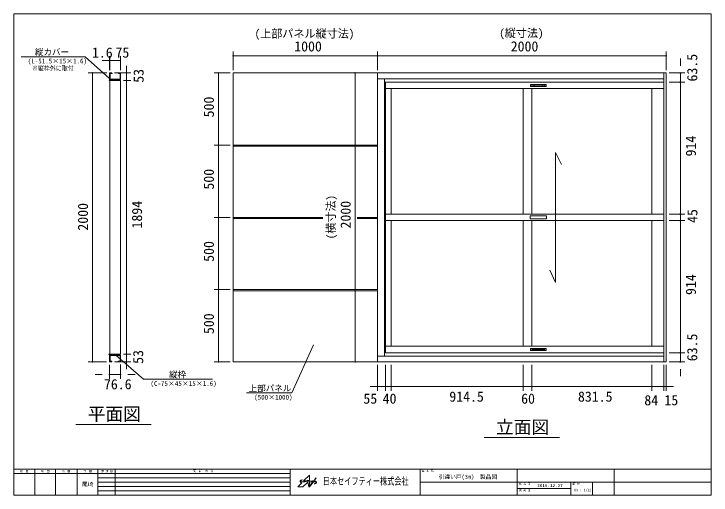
# Model space of a CAD drawing. Units: millimetres, scale not verified. Extents: x -2415 to 2415, y -1665 to 1665.
import ezdxf
from ezdxf.enums import TextEntityAlignment as Align

# ---------------------------------------------------------------- set-up
doc = ezdxf.new("R2010")
doc.units = ezdxf.units.MM
doc.header["$LTSCALE"] = 10
doc.header["$PDMODE"] = 32
doc.header["$PDSIZE"] = 5
for name, color, linetype, lineweight in [('0-0_(3m)引違い戸', 7, 'Continuous', 9), ('0-1_(3m)幅調整ﾊﾟﾈﾙ', 7, 'Continuous', 9), ('0-2_0', 7, 'Continuous', 9), ('1-1_ﾛｺﾞ', 4, 'Continuous', 5), ('1-2_図面枠', 7, 'Continuous', 9)]:
    doc.layers.add(name, color=color, linetype=linetype, lineweight=lineweight)
doc.styles.add('ＭＳ ゴシック', font='')
doc.styles.get('ＭＳ ゴシック').set_extended_font_data('MS Gothic')

msp = doc.modelspace()

# ---------------------------------------------------------------- linework, layer by layer
at = {"layer": '0-0_(3m)引違い戸'}
for p, q in [((-2415, 1665), (-2415, -1665)), ((-1752.78, 1256.78), (-1752.78, 1205.28)), ((-896.32, 1256.78), (2103.68, 1256.78)), ((-896.32, 1256.78), (-896.32, -743.22)), ((103.68, 1256.78), (103.68, 1216.78)), ((103.68, 1256.78), (103.68, -743.22)), ((2088.68, -743.22), (2088.68, 1256.78)), ((2103.68, -743.22), (2103.68, 1256.78)), ((-1751.18, 1255.18), (-1751.18, 1205.28)), ((-1751.18, 1210.18), (-1676.18, 1210.18)), ((-1735.39, 1210.18), (-1735.39, 1205.28)), ((-1733.89, 1210.18), (-1733.89, 1205.28)), ((-1681.65, 1210.18), (-1681.65, 1205.28)), ((-1680.15, 1210.18), (-1680.15, 1203.78)), ((2088.68, 1216.78), (103.68, 1216.78)), ((151.68, -703.22), (151.68, 1216.78)), ((-1756.18, 1203.78), (-1756.18, 1206.75)), ((-1751.18, 1203.78), (-1756.18, 1203.78)), ((-1735.39, 1205.28), (-1754.68, 1205.28)), ((-1681.65, 1205.28), (-1733.89, 1205.28)), ((158.68, -679.72), (158.68, 1193.28)), ((158.68, 1193.28), (2088.68, 1193.28)), ((1163.78, 1163.7), (1273.04, 1163.7)), ((1173.9, 1173.82), (1172.88, 1171.8)), ((1172.88, 1171.8), (1172.88, 1167.75)), ((1189.07, 1173.82), (1189.07, 1165.73)), ((1247.75, 1173.82), (1247.75, 1165.73)), ((1273.04, 1175.84), (1271.01, 1176.85)), ((1273.04, 1163.7), (1273.04, 1175.84)), ((158.68, 1148.28), (2088.68, 1148.28)), ((198.68, 279.28), (198.68, 1148.28)), ((1113.2, 1148.28), (1113.2, 279.28)), ((1173.2, 1148.28), (1173.2, 279.28)), ((2004.68, 279.28), (2004.68, 1148.28)), ((-896.32, 756.78), (103.68, 756.78)), ((-896.32, 748.78), (103.68, 748.78)), ((103.68, 756.78), (103.68, -251.22)), ((-896.32, 256.78), (-275.56, 256.78)), ((-896.32, 248.78), (-275.56, 248.78)), ((158.68, 279.28), (2088.68, 279.28)), ((158.68, 234.28), (2088.68, 234.28)), ((198.68, -634.72), (198.68, 234.28)), ((1113.2, 234.28), (1113.2, -634.72)), ((1173.2, 234.28), (1173.2, -634.72)), ((2004.68, -634.72), (2004.68, 234.28)), ((-896.32, -243.22), (103.68, -243.22)), ((-896.32, -251.22), (103.68, -251.22)), ((158.68, -634.72), (2088.68, -634.72)), ((1163.78, -664.3), (1273.04, -664.3)), ((1173.9, -654.18), (1172.88, -656.21)), ((1172.88, -656.21), (1172.88, -660.25)), ((1189.07, -654.18), (1189.07, -662.27)), ((1247.75, -654.18), (1247.75, -662.27)), ((1273.04, -652.16), (1271.01, -651.15)), ((1273.04, -664.3), (1273.04, -652.16)), ((-1751.18, -690.22), (-1756.68, -690.22)), ((-1756.68, -690.22), (-1756.68, -693.18)), ((-1735.39, -691.72), (-1755.18, -691.72)), ((-1752.78, -743.22), (-1752.78, -691.72)), ((-1751.18, -741.62), (-1751.18, -691.72)), ((-1676.18, -696.62), (-1751.18, -696.62)), ((-1735.39, -696.62), (-1735.39, -691.72)), ((-1733.89, -696.62), (-1733.89, -691.72)), ((-1681.65, -691.72), (-1733.89, -691.72)), ((-1681.65, -696.62), (-1681.65, -691.72)), ((-1680.15, -696.62), (-1680.15, -690.22)), ((2088.68, -703.22), (103.68, -703.22)), ((158.68, -679.72), (2088.68, -679.72)), ((-896.32, -743.22), (2103.68, -743.22))]:
    msp.add_line(p, q, dxfattribs=at)
for points in [[(-1752.78, 1256.78), (-1737.78, 1256.78), (-1737.78, 1255.18)], [(-1735.18, 1252.88), (-1735.18, 1255.18), (-1751.18, 1255.18)], [(-1676.18, 1210.18), (-1676.18, 1255.18), (-1691.18, 1255.18), (-1691.18, 1252.88), (-1678.48, 1252.88), (-1678.48, 1212.48), (-1748.88, 1212.48), (-1748.88, 1252.88), (-1735.18, 1252.88)], [(-1754.68, 1205.28), (-1754.68, 1206.75), (-1756.18, 1206.75)], [(1271.01, 1176.85), (1165.8, 1176.85), (1163.78, 1175.84), (1163.78, 1163.7)], [(1172.88, 1167.75), (1173.9, 1166.74), (1174.91, 1165.73), (1260.9, 1165.73), (1262.92, 1166.74), (1262.92, 1173.82), (1173.9, 1173.82)], [(1271.01, -651.15), (1165.8, -651.15), (1163.78, -652.16), (1163.78, -664.3)], [(1172.88, -660.25), (1173.9, -661.26), (1174.91, -662.27), (1260.9, -662.27), (1262.92, -661.26), (1262.92, -654.18), (1173.9, -654.18)], [(-1755.18, -691.72), (-1755.18, -693.18), (-1756.68, -693.18)], [(-1751.18, -741.62), (-1736.18, -741.62), (-1736.18, -739.32), (-1748.88, -739.32), (-1748.88, -698.92), (-1678.48, -698.92), (-1678.48, -739.32), (-1692.18, -739.32)], [(-1692.18, -739.32), (-1692.18, -741.62), (-1676.18, -741.62), (-1676.18, -696.62)], [(-1752.78, -743.22), (-1737.78, -743.22), (-1737.78, -741.62)]]:
    msp.add_lwpolyline(points, dxfattribs=at)
for points in [[(-1751.18, 1203.78), (-1751.18, -690.22), (-1676.18, -690.22), (-1676.18, 1203.78)], [(1162.77, 246.16), (1162.77, 267.41), (1274.05, 267.41), (1274.05, 246.16)]]:
    msp.add_lwpolyline(points, close=True, dxfattribs=at)
at = {"layer": '0-1_(3m)幅調整ﾊﾟﾈﾙ'}
for p, q in [((-1920.96, 1368.91), (-1751.98, 1218.2)), ((-339.82, -626.09), (-488.99, -958.28)), ((-1708.91, -697.91), (-1516.63, -863.3))]:
    msp.add_line(p, q, dxfattribs=at)
at = {"layer": '0-2_0'}
for p, q in [((-896.32, 1276.78), (-896.32, 1404.43)), ((103.68, 1276.78), (103.68, 1404.43)), ((103.68, 1276.78), (103.68, 1404.43)), ((2103.68, 1276.78), (2103.68, 1404.43)), ((-1752.78, 1276.78), (-1752.78, 1372.43)), ((-1751.18, 1275.18), (-1751.18, 1372.43)), ((-1751.18, 1276.78), (-1751.18, 1372.43)), ((-1676.18, 1275.18), (-1676.18, 1372.43)), ((103.68, 1374.43), (-896.32, 1374.43)), ((-846.32, 1374.43), (53.68, 1374.43)), ((2103.68, 1374.43), (103.68, 1374.43)), ((153.68, 1374.43), (2053.68, 1374.43)), ((2202.31, 1306.78), (2202.31, 1356.78)), ((-1752.78, 1342.43), (-1802.78, 1342.43)), ((-1751.18, 1342.43), (-1752.78, 1342.43)), ((-1751.18, 1342.43), (-1701.18, 1342.43)), ((-1676.18, 1342.43), (-1751.18, 1342.43)), ((-1634.95, 1256.78), (-1634.95, 1306.78)), ((-1771.16, 1256.78), (-1900.8, 1256.78)), ((-1870.8, 1256.78), (-1870.8, -743.22)), ((-1717.78, 1256.78), (-1604.95, 1256.78)), ((-1634.95, 1203.78), (-1634.95, 1256.78)), ((-916.32, 1256.78), (-1028.61, 1256.78)), ((-998.61, 1256.78), (-998.61, 756.78)), ((-50.9, 1256.78), (-50.9, -743.22)), ((2123.68, 1256.78), (2232.31, 1256.78)), ((-1870.8, -693.22), (-1870.8, 1206.78)), ((-1656.18, 1203.78), (-1604.95, 1203.78)), ((-1656.18, 1203.78), (-1604.95, 1203.78)), ((-1634.95, 1203.78), (-1634.95, 1153.78)), ((-1634.95, -690.22), (-1634.95, 1203.78)), ((-998.61, 806.78), (-998.61, 1206.78)), ((-50.9, -693.22), (-50.9, 1206.78)), ((2123.68, 1193.28), (2232.31, 1193.28)), ((2123.68, 1193.28), (2232.31, 1193.28)), ((2202.31, 279.28), (2202.31, 1193.28)), ((2202.31, 1143.28), (2202.31, 1093.28)), ((2202.31, 1143.28), (2202.31, 329.28)), ((-916.32, 756.78), (-1028.61, 756.78)), ((-916.32, 756.78), (-1028.61, 756.78)), ((-998.61, 756.78), (-998.61, 256.78)), ((-998.61, 306.78), (-998.61, 706.78)), ((1338.29, -193.22), (1338.29, 706.78)), ((1377.68, 622.48), (1338.29, 706.78)), ((2202.31, 279.28), (2202.31, 329.28)), ((-916.32, 256.78), (-1028.61, 256.78)), ((-916.32, 256.78), (-1028.61, 256.78)), ((-998.61, 256.78), (-998.61, -243.22)), ((-36.59, 256.78), (103.68, 256.78)), ((-36.59, 248.78), (103.68, 248.78)), ((2123.68, 279.28), (2232.31, 279.28)), ((2123.68, 279.28), (2232.31, 279.28)), ((2202.31, 279.28), (2202.31, 234.28)), ((-998.61, -193.22), (-998.61, 206.78)), ((2123.68, 234.28), (2232.31, 234.28)), ((2123.68, 234.28), (2232.31, 234.28)), ((2202.31, -679.72), (2202.31, 234.28)), ((2202.31, 234.28), (2202.31, 184.28)), ((2202.31, 184.28), (2202.31, -629.72)), ((1338.29, -193.22), (1298.89, -108.91)), ((-916.32, -243.22), (-1028.61, -243.22)), ((-916.32, -243.22), (-1028.61, -243.22)), ((-998.61, -243.22), (-998.61, -743.22)), ((-998.61, -693.22), (-998.61, -293.22)), ((2202.31, -629.72), (2202.31, -579.72)), ((-1634.95, -690.22), (-1634.95, -640.22)), ((-1656.18, -690.22), (-1604.95, -690.22)), ((-1656.18, -690.22), (-1604.95, -690.22)), ((-1634.95, -743.22), (-1634.95, -690.22)), ((2123.68, -679.72), (2232.31, -679.72)), ((2123.68, -679.72), (2232.31, -679.72)), ((-1772.78, -743.22), (-1900.8, -743.22)), ((-1752.78, -763.22), (-1752.78, -860.39)), ((-1717.78, -743.22), (-1604.95, -743.22)), ((-1676.18, -761.62), (-1676.18, -860.39)), ((-1634.95, -743.22), (-1634.95, -793.22)), ((-916.32, -743.22), (-1028.61, -743.22)), ((103.68, -763.22), (103.68, -942.9)), ((158.68, -763.22), (158.68, -942.9)), ((158.68, -763.22), (158.68, -942.9)), ((198.68, -763.22), (198.68, -942.9)), ((198.68, -763.22), (198.68, -942.9)), ((1113.2, -763.22), (1113.2, -942.9)), ((1113.2, -763.22), (1113.2, -942.9)), ((1173.2, -763.22), (1173.2, -942.9)), ((1173.2, -763.22), (1173.2, -942.9)), ((2004.68, -763.22), (2004.68, -942.9)), ((2004.68, -763.22), (2004.68, -942.9)), ((2088.68, -763.22), (2088.68, -942.9)), ((2088.68, -763.22), (2088.68, -942.9)), ((2103.68, -763.22), (2103.68, -942.9)), ((2123.68, -743.22), (2232.31, -743.22)), ((2202.31, -793.22), (2202.31, -843.22)), ((-1802.78, -830.39), (-1852.78, -830.39)), ((-1626.18, -830.39), (-1576.18, -830.39)), ((103.68, -912.9), (53.68, -912.9)), ((158.68, -912.9), (103.68, -912.9)), ((158.68, -912.9), (108.68, -912.9)), ((198.68, -912.9), (158.68, -912.9)), ((158.68, -912.9), (208.68, -912.9)), ((1113.2, -912.9), (198.68, -912.9)), ((198.68, -912.9), (248.68, -912.9)), ((1173.2, -912.9), (1113.2, -912.9)), ((2004.68, -912.9), (1173.2, -912.9)), ((2088.68, -912.9), (2004.68, -912.9)), ((2088.68, -912.9), (2038.68, -912.9)), ((2103.68, -912.9), (2088.68, -912.9)), ((2103.68, -912.9), (2153.68, -912.9))]:
    msp.add_line(p, q, dxfattribs=at)
for points in [[(2202.31, 1256.78), (2202.31, 1193.28), (2202.31, 1256.78)], [(2202.31, -679.72), (2202.31, -743.22), (2202.31, -679.72)], [(-1752.78, -830.39), (-1676.18, -830.39), (-1752.78, -830.39)]]:
    msp.add_lwpolyline(points, dxfattribs=at)
for p in [(-896.32, 1374.43), (103.68, 1374.43), (2103.68, 1374.43), (-1870.8, 1256.78), (-998.61, 1256.78), (-50.9, 1256.78), (2202.31, 1256.78), (2202.31, 1193.28), (-998.61, 756.78), (-998.61, 256.78), (2202.31, 279.28), (2202.31, 234.28), (-998.61, -243.22), (2202.31, -679.72), (-1870.8, -743.22), (-998.61, -743.22), (-50.9, -743.22), (2202.31, -743.22), (-1752.78, -830.39), (-1676.18, -830.39)]:
    msp.add_point(p, dxfattribs=at)
at = {"layer": '1-1_ﾛｺﾞ'}
for p, q in [((-415.1, -1560.49), (-415.97, -1560.44)), ((-367.69, -1575.82), (-356.69, -1574.27)), ((-335.45, -1586.3), (-331.13, -1586.29))]:
    msp.add_line(p, q, dxfattribs=at)
for points in [[(-407.76, -1567.71), (-366.3, -1526.4), (-366.19, -1526.7), (-367.32, -1562.86), (-376.34, -1564.13)], [(-420.01, -1579.86), (-448.21, -1608.06), (-448.09, -1608.09), (-414.57, -1608.12), (-413.79, -1607.61), (-379.34, -1576.48), (-372.65, -1608.13), (-366.26, -1608.13), (-339.22, -1572.45), (-334.8, -1572.43)], [(-345.98, -1566.74), (-364.86, -1568.46), (-377.31, -1569.95), (-398.64, -1573.04)], [(-343.34, -1572.68), (-368.67, -1606.13), (-367.69, -1575.82)]]:
    msp.add_lwpolyline(points, dxfattribs=at)
msp.add_lwpolyline([(-333.56, -1559.54), (-330.04, -1560.2), (-319.97, -1546.88), (-325.83, -1549.38)], close=True, dxfattribs=at)
for centre, radius, start, end in [((-425.12, -1569.62), 7.09, 137.3376, 189.71275), ((-427.83, -1570.09), 4.33, 189.71275, 211.14694), ((-417.95, -1564.12), 15.88, 211.14694, 262.55517), ((-422.39, -1572.14), 10.8, 107.54618, 137.3376), ((-423.51, -1568.4), 5.61, 114.83245, 184.93336), ((-425.77, -1568.6), 3.34, 184.93336, 245.82613), ((-414.54, -1543.57), 30.77, 245.82613, 271.56003), ((-412.6, -1591.98), 31.59, 94.53365, 114.83245), ((-416.09, -1592.06), 31.69, 94.87761, 107.54618), ((-417.08, -1580.48), 20.07, 86.83781, 94.87761), ((-417.23, -1444.75), 129.63, 271.56003, 278.24678), ((-457.63, -989.51), 580.35, 274.92935, 278.0518), ((-457.63, -989.51), 580.35, 274.92935, 278.0518), ((-313.13, -1882.97), 311.76, 95.56117, 98.03149), ((-338.08, -1636.57), 70.28, 89.15854, 96.45212), ((-337.51, -1597.95), 31.66, 63.69068, 89.15854), ((-336.06, -1562.76), 23.54, 271.50312, 302.01879), ((-334.69, -1601.79), 29.36, 73.31829, 90.21697), ((-331.17, -1570.19), 16.1, 270.14682, 315.9742), ((-328.41, -1580.85), 7.5, 36.42787, 73.31829), ((-325.91, -1579), 4.39, 302.01879, 36.42787), ((-327.8, -1578.32), 9.75, 8.17288, 63.69068), ((-323.41, -1577.68), 5.31, 315.9742, 8.17288)]:
    msp.add_arc(centre, radius, start, end, dxfattribs=at)
at = {"layer": '1-2_図面枠'}
for p, q in [((-2365.73, 1368.91), (-1920.96, 1368.91)), ((-1516.63, -863.3), (-1038.32, -863.3)), ((-803.17, -958.28), (-488.99, -958.28)), ((-1985.52, -1176.25), (-1464.33, -1176.25)), ((843.09, -1266.94), (1364.28, -1266.94)), ((-2415, -1485), (2415, -1485)), ((-2271, -1485), (-2271, -1665)), ((-2127, -1485), (-2127, -1665)), ((-1977, -1485), (-1977, -1665)), ((-1833, -1485), (-1833, -1665)), ((-1713, -1485), (-1713, -1665)), ((-501, -1485), (-501, -1665)), ((399, -1485), (399, -1665)), ((1071, -1485), (1071, -1665)), ((1743, -1485), (1743, -1665)), ((-2415, -1515), (-501, -1515)), ((-1833, -1545), (-501, -1545)), ((-1833, -1575), (-501, -1575)), ((399, -1575), (2415, -1575)), ((1443, -1575), (1443, -1665)), ((1593, -1575), (1593, -1665)), ((-1833, -1605), (-501, -1605)), ((-1833, -1635), (-501, -1635)), ((1443, -1620), (1071, -1620))]:
    msp.add_line(p, q, dxfattribs=at)
for points in [[(-2415, -1665), (2415, -1665), (2415, 1665), (-2415, 1665)], [(-2415, 1665), (-2415, -1485), (2415, -1485)]]:
    msp.add_lwpolyline(points, dxfattribs=at)

# ---------------------------------------------------------------- texts
at = {"layer": '0-2_0', "color": 2, "style": 'ＭＳ ゴシック'}
for s, p in [('1000', (-473.12, 1384.33)), ('2000', (1026.88, 1384.33)), ('1.6', (-1874.5, 1341.25)), ('75', (-1711.55, 1341.68)), ('76.6', (-1791.28, -954.03)), ('55', (6.12, -1053.79)), ('40', (139.59, -1053.79)), ('914.5', (601.46, -1039.78)), ('60', (1099.11, -1053.79)), ('831.5', (1492.94, -1039.78)), ('84', (1952.79, -1065.01)), ('15', (2091.95, -1064.46))]:
    msp.add_text(s, height=70.38, dxfattribs=at).set_placement(p, align=Align.BOTTOM_LEFT)
for s, p in [('63.5', (2340.46, 1197.45)), ('53', (-1495.05, 1188.38)), ('500', (-1008.51, 949.18)), ('914', (2331.17, 678.68)), ('500', (-1008.51, 449.18)), ('2000', (-1880.7, 165.1)), ('1894', (-1506.23, 179.98)), ('2000', (-60.8, 179.98)), ('45', (2341.49, 218.54)), ('500', (-1008.51, -50.82)), ('914', (2331.17, -280.32)), ('500', (-1008.51, -550.82)), ('63.5', (2340.46, -739.05)), ('53', (-1498.33, -757.02))]:
    msp.add_text(s, height=70.38, rotation=90, dxfattribs=at).set_placement(p, align=Align.BOTTOM_LEFT)
at = {"layer": '1-1_ﾛｺﾞ', "color": 7, "style": 'ＭＳ ゴシック', "width": 0.7}
msp.add_text('日本セイフティー株式会社', height=50.59, dxfattribs=at).set_placement((-274.98, -1609.21), align=Align.BOTTOM_LEFT)
at = {"layer": '1-2_図面枠', "style": 'ＭＳ ゴシック'}
for s, height, p in [('(上部パネル縦寸法)', 56.3, (-747.41, 1484.04)), ('(縦寸法)', 56.3, (947.51, 1487.57)), ('縦カバー', 42.23, (-2269.52, 1367.48)), ('縦枠', 42.23, (-1339.9, -864.73)), ('上部パネル', 42.23, (-788.47, -959.71)), ('平面図', 90.09, (-1904.08, -1176.16)), ('立面図', 90.09, (924.53, -1266.86)), ('検\u3000図', 14.08, (-2371.8, -1511.52)), ('検\u3000図', 14.08, (-2227.8, -1511.52)), ('検\u3000図', 14.08, (-2083.8, -1511.52)), ('作\u3000図', 14.08, (-1933.8, -1511.52)), ('更 新 日', 14.08, (-1811.4, -1511.52)), ('更\u3000新\u3000内\u3000容', 14.08, (-1172.37, -1509.68)), ('図 面 名', 14.08, (411, -1508.52)), ('引違い戸(3m)\u3000製品図', 28.15, (528.75, -1561.01)), ('尾崎', 28.15, (-1943.4, -1613.04)), ('作 成 日\u3000', 14.08, (1083, -1598.52)), ('2016.12.27', 22.52, (1210.84, -1617)), ('縮 尺', 14.08, (1455, -1598.52)), ('更 新 日\u3000', 14.08, (1083, -1643.52)), ('A3 : 1/12', 16.89, (1466.35, -1643.46))]:
    msp.add_text(s, height=height, dxfattribs=at).set_placement(p, align=Align.BOTTOM_LEFT)
at = {"layer": '1-2_図面枠', "style": 'ＭＳ ゴシック', "width": 0.9}
for s, p in [('(L-51.5×15×1.6)', (-2319.03, 1312.96)), ('※縦枠外に取付', (-2290.49, 1262.98)), ('(C-75×45×15×1.6)', (-1468.83, -919.25)), ('(500×1000)', (-750.36, -1014.23))]:
    msp.add_text(s, height=32.84, dxfattribs=at).set_placement(p, align=Align.BOTTOM_LEFT)
at = {"layer": '1-2_図面枠', "style": 'ＭＳ ゴシック'}
msp.add_text('(横寸法)', height=56.3, rotation=90, dxfattribs=at).set_placement((-173.49, 105.23), align=Align.BOTTOM_LEFT)

doc.saveas('drawing.dxf')
